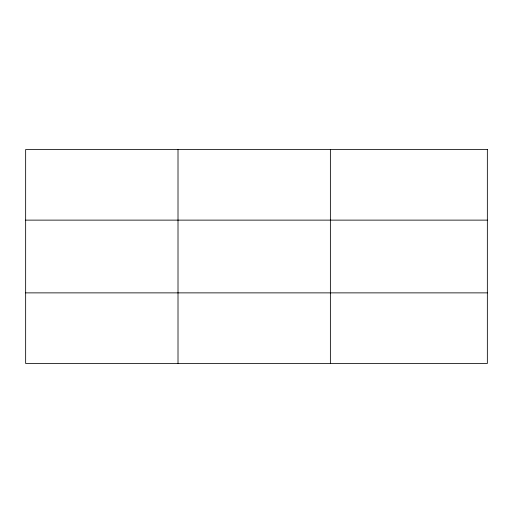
<?xml version="1.0" encoding="UTF-8"?>
<svg xmlns="http://www.w3.org/2000/svg" width="513" height="513" viewBox="0 0 513 513"><rect width="100%" height="100%" fill="white"/><g stroke="black" fill="none" stroke-linecap="round" stroke-linejoin="round"><path stroke-width="0.77" d="M178.011 363.473L178.011 149.527M330.372 363.473L330.372 149.527M25.65 220.128L487.35 220.128M25.65 292.872L487.35 292.872M487.35 149.527L487.35 363.473L25.65 363.473L25.65 149.527L487.35 149.527"/></g></svg>
